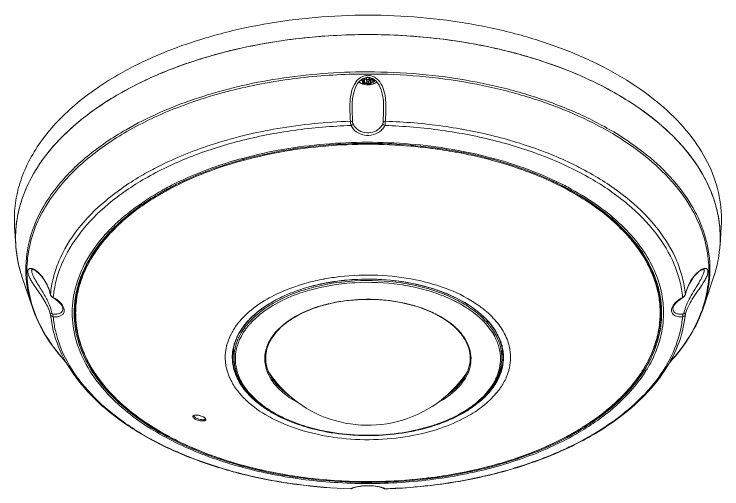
# Model space of a CAD drawing. Header units: millimetres. Extents: x 7106 to 73427, y -466 to 50348.
# Drawn here: x 58752 to 60869, y 35007 to 36427 of the extents above; entities that cross this region are included whole.
import ezdxf

# ---------------------------------------------------------------- set-up
doc = ezdxf.new("R2010")
doc.units = ezdxf.units.MM
doc.linetypes.add('PDF_IMPORT', pattern=[1, 0.8, -0.2])
doc.layers.add('Cotas', color=1, linetype='Continuous')

# ---------------------------------------------------------------- blocks, each defined once
blk = doc.blocks.new('FE9182-H')
at = {"color": 1}
blk.add_wipeout([(0, 0), (75.34, -4.08), (150.78, -16.77), (216.05, -35.93), (300.49, -76.74), (347.16, -112.75), (383.16, -156.68), (403.61, -208.18), (405.89, -243.19), (404.25, -268.15), (400.08, -291.6), (391.69, -317.59), (385.86, -335.03), (374.92, -359.46), (357.69, -386.31), (346.56, -399.4), (311.03, -442.57), (267.93, -476.8), (205.44, -508.04), (122.78, -532.43), (40, -543.5), (19.76, -544.46), (16.34, -543.16), (3.47, -541.05), (-4.6, -541.15), (-15.1, -542.55), (-19.55, -544.43), (-28.48, -544.13), (-77.98, -539.88), (-132.83, -530.24), (-171.51, -519.92), (-196.06, -511.6), (-254.4, -484.83), (-312.17, -442.6), (-344.1, -403.45), (-347.61, -398.19), (-364.24, -377.32), (-370.26, -367.64), (-384.04, -339.95), (-390.04, -322.35), (-397.55, -299.88), (-401.87, -283.78), (-404.61, -261.96), (-405.84, -243.19), (-400.36, -195.17), (-385.06, -159.98), (-339.75, -106.04), (-287.16, -68.69), (-202.58, -31.26), (-117.75, -10.09), (-45.53, -1.49)], dxfattribs=at)
at = {"layer": 'Cotas', "color": 1, "lineweight": 18}
for points in [[(-287.16, -68.69, -0.030148), (-241.17, -45.83, -0.026649), (-189.77, -27.19, -0.024323), (-134.14, -13.18, -0.022613), (-75.52, -4.11, -0.043503), (45.45, -1.48, -0.022141), (105.09, -8, -0.023318), (162.39, -19.56, -0.025304), (216.05, -35.93, -0.028229), (264.89, -56.73, -0.032312), (307.82, -81.51, -0.038033), (343.87, -109.7, -0.045397), (372.24, -140.67, -0.053083), (392.32, -173.75, -0.060511), (403.61, -208.18, -0.064396), (405.89, -243.19), (404.52, -264.67, 0.03293), (404.49, -246.92, 0.04028), (401.19, -224.86, 0.038447), (394.28, -203.08, 0.067861), (369.94, -161.13, 0.05569), (332.33, -122.58, 0.04489), (282.82, -88.81, 0.037183), (223.17, -61.03, 0.032283), (155.53, -40.26, 0.029187), (82.31, -27.2, 0.02764), (6.13, -22.34, -0.003401), (4.31, -22.33, 0.003324), (-6.03, -22.34, 0.028189), (-83.39, -27.34, 0.029596), (-157.67, -40.78, 0.032831), (-226.11, -62.19, 0.038106), (-286.19, -90.77, 0.006628), (-294.74, -95.85, 0.021209), (-318.75, -112, 0.007489), (-326.39, -117.81, 0.006476), (-333.06, -123.22, 0.023571), (-351.44, -140.1, 0.003722), (-353.11, -141.8)], [(370.24, -219.85, -0.048809), (383.61, -247.89, -0.053711), (390.65, -276.7, -0.055855), (391.22, -305.8, -0.054235), (385.32, -334.71, -0.058251), (370.09, -368.02, -0.050128), (346.39, -399.58, 0.048983), (370.24, -368.25, 0.056387), (385.86, -335.03), (397.52, -300.14, 0.0307), (402.1, -282.92, 0.024014), (404.13, -269.5, 0.007728), (404.43, -265.92, -0.000175), (404.52, -264.68, 0.064245), (402.24, -229.78, 0.060413), (390.98, -195.46, 0.053071), (370.98, -162.51, 0.04517), (342.71, -131.63, 0.038128), (306.77, -103.54, 0.032489), (264, -78.85, 0.028161), (215.32, -58.11, 0.025337), (161.84, -41.81, 0.023353), (104.73, -30.28, 0.022103), (45.3, -23.78, 0.043445), (-75.26, -26.39, 0.022533), (-133.68, -35.43, 0.024073), (-189.13, -49.41, 0.026685), (-240.35, -67.99, 0.030112), (-286.2, -90.76, 0.049575), (-338.6, -127.99, 0.029447), (-359.57, -148.73, 0.033362), (-376.74, -170.6, 0.037337), (-389.93, -193.37, 0.04066), (-399.01, -216.81, 0.043225), (-403.87, -240.66, 0.044243), (-404.46, -264.67, 0.000458), (-404.41, -265.53)], [(-287.16, -68.69, 0.049665), (-339.75, -106.04, 0.029646), (-360.79, -126.84, 0.033218), (-378.02, -148.79, 0.036836), (-391.26, -171.64, 0.040638), (-400.36, -195.17, 0.043661), (-405.24, -219.1, 0.044749), (-405.84, -243.19), (-404.46, -264.67, -0.005815), (-404.61, -261.96, -0.047828), (-403.27, -236.08, -0.011987), (-402.05, -229.1)], [(-397.45, -300.16, -0.003507), (-398.56, -296.71, -0.00169), (-399.21, -294.5, -0.011384), (-401.03, -287.61, -0.03751), (-404.32, -266.81, 0.005209), (-404.41, -265.53, 0.013233), (-403.7, -272.8, 0.039249), (-399.21, -294.5, 0.00169), (-398.56, -296.71, 0.006296), (-397.41, -300.29), (-385.8, -335.03, -0.069407), (-392.79, -297.88, -0.070511), (-389.11, -260.55, -0.017194), (-386.42, -250.97, -0.049497), (-374.11, -222.71, -0.040692), (-357.26, -197.62, -0.051779), (-322.64, -162.58, -0.042407), (-277.82, -131.63, -0.048739), (-199.74, -96.69, -0.040678), (-109.03, -74.09, -0.038669), (-7.63, -65.23)], [(314.79, -159.16, 0.035912), (275.77, -133.15, 0.030421), (230.37, -110.86, 0.02707), (179.63, -92.8, 0.024469), (124.75, -79.4, 0.045049), (7.64, -67.68), (6.39, -67.66), (5.35, -67.66, 0.004351), (-7.58, -67.67, 0.027951), (-81.99, -72.65, 0.029542), (-153.4, -85.7, 0.032698), (-219.19, -106.36, 0.037944), (-276.99, -133.88, 0.041802), (-321.25, -164.39, 0.051333), (-355.57, -198.92, 0.040118), (-372.39, -223.64, 0.047639), (-384.6, -250.85, 0.052063), (-390.85, -278.71, 0.053818), (-391.07, -306.82, 0.052457), (-385.25, -334.72, 0.057715), (-370.26, -367.64, 0.049821), (-346.87, -398.89)], [(-17.88, -101.21), (-17.49, -95.91), (-16.28, -88.95), (-14.14, -82.62), (-11.84, -78.5), (-9.79, -75.94), (-6.14, -73.05), (-2.07, -71.55), (2.16, -71.56), (6.27, -73.1), (9.98, -76.09), (13.09, -80.42), (15.42, -85.79), (16.94, -91.83), (17.76, -98.28), (17.93, -101.23, -0.011436), (18.03, -106.78)], [(-4.64, -73.32), (-4.64, -75.89, 0.006133), (-5.31, -76.37, -0.021469), (-7.01, -75.05), (-6.5, -74.45), (-6.4, -73.29, -0.032617), (-6.21, -73.29, 0.010782), (-5.66, -73.31, 0.017541), (-3.88, -73.29, 0.005252), (-3.43, -72.05)], [(12.08, -74.78, 0.065451), (8.25, -71.6, 0.078253), (3.67, -69.61, 0.085502), (-1.3, -69.21, 0.083838), (-6.12, -70.49)], [(-5.16, -65.21), (-4.44, -65.2, -0.003833), (4.54, -65.21)], [(0.28, -71.56, 0.011091), (1.46, -72.46, 0.017335), (3.2, -71.95)], [(1.8, -72.37), (1.8, -75.06, 0.119262), (1.72, -74.76, 0.092225), (1.5, -74.49)], [(2.43, -78.42, 0.055397), (2.76, -78.24), (2.76, -74.36), (3.44, -72.89)], [(4.69, -72.7), (3.44, -72.89), (3.44, -77.14, -0.00492), (3.72, -77.08, 0.023902), (5.98, -76.38), (5.98, -74.97)], [(4.69, -72.51), (4.69, -74.45, 0.015748), (5.37, -72.62), (6, -73.03, -0.012581), (5.36, -74.72, -0.01296), (4.69, -74.45)], [(316.43, -157.52, 0.035934), (277.28, -131.28, 0.030417), (231.66, -108.79, 0.027022), (180.65, -90.57, 0.024624), (125.43, -77.05, 0.045278), (7.59, -65.23)], [(-10.42, -76.72, 0.080319), (-6.69, -78.84, 0.033904), (-4.54, -79.5, 0.030898), (-2.26, -79.9), (-2.25, -79.9, -0.032962), (-4.7, -79.46, -0.035981), (-6.91, -78.73, -0.04462), (-8.8, -77.75, -0.049499), (-10.28, -76.55)], [(-6.77, -74.09, 0.08844), (-6.5, -74.45, 0.025484), (-4.63, -75.89, -0.025453), (-5.13, -76.73)], [(-5.47, -78.16, 0.032969), (-5.09, -78.34, 0.030001), (-4.66, -78.49, 0.045317), (-4.18, -78.59, 0.033754), (-3.72, -78.64), (-3.76, -77.89), (-3.76, -74), (-1.74, -73.7)], [(-4.33, -77.77, 0.033899), (-3.76, -77.89, 0.020833), (-1.81, -77.89)], [(-1.22, -77.86), (-1.41, -78.64, 0.020969), (-0.17, -79.11)], [(-0.32, -74.05, 0.057324), (-0.81, -74.16, 0.074184), (-1.23, -74.34)], [(0.29, -79.26), (0.64, -78.57, -0.018294), (0.13, -78.41, -0.027823), (-1.22, -77.86), (-1.22, -75.77)], [(-0.65, -76, 0.047619), (-0.15, -76.08, 0.036448), (0.37, -76.06, 0.056485), (0.86, -75.96)], [(1.15, -74.26, 0.043515), (0.7, -74.11, 0.043053), (0.2, -74.04)], [(0.64, -76.01), (0.64, -78.57, 0.056272), (1.19, -78.61, 0.038452), (1.86, -78.56)], [(1.09, -79.38, 0.046283), (2.04, -79.32, 0.016217), (2.49, -79.23)], [(10.45, -76.74, -0.011388), (10.07, -77.04, -0.031591), (8.83, -77.85, -0.030276), (7.35, -78.6, -0.071931), (2.31, -79.9), (2.31, -79.9, 0.045964), (5.59, -79.23, 0.054245), (8.39, -78.03)], [(3.33, -78.79), (2.76, -78.24, 0.025609), (3.2, -77.56)], [(3.93, -77.8, 0.026079), (6.25, -77.1), (5.98, -76.38, 0.063142), (6.35, -76.18, 0.045467), (6.65, -75.95)], [(355.59, -328.4, -0.009412), (356.19, -327.92, -0.020467), (358.09, -326.49, -0.026734), (361.53, -324.35, 0.03588), (361.89, -324.65), (363.51, -323.37), (364.51, -321.82), (364.71, -321.17), (364.74, -320.91, 0.038165), (361.38, -301.77, 0.03698), (355.02, -282.87, 0.065152), (333.5, -246.48, 0.05388), (300.9, -212.96, 0.043535), (258.29, -183.4, 0.036207), (207.11, -158.81, 0.031437), (149.04, -139.99, 0.028425), (86.02, -127.57, 0.026638), (20.14, -121.96, -0.001647), (20.55, -112.57, 0.015714), (20.66, -102.82, 0.032459), (19.84, -92.92)], [(-18.55, -122.08, 0.06665), (-20.08, -121.96, 0.034183), (-103.37, -130.27, 0.037444), (-181.12, -149.41, 0.037214), (-240.49, -173.81, 0.014425), (-258.24, -183.4, 0.043572), (-300.84, -212.95, 0.053827), (-333.44, -246.48, 0.065257), (-354.96, -282.87, 0.036975), (-361.32, -301.77, 0.038484), (-364.67, -320.91), (-364.66, -321.17), (-364.66, -321.17), (-364.49, -321.71), (-363.54, -323.28), (-362.04, -324.53), (-361.84, -324.65), (-358.96, -326.41), (-355.25, -329.34), (-352.5, -332.39), (-350.84, -335.38), (-350.4, -337.36), (-350.39, -337.38, -0.09532), (-350.7, -339.51, -0.10105), (-351.79, -341.25)], [(-17.73, -117.41, -0.001191), (-17.56, -122.56, 0.067784), (-17.28, -124.37)], [(-350.84, -333.52, 0.04828), (-353.58, -330.2, 0.070874), (-361.48, -324.35, -0.038517), (-358.19, -305.33, -0.037055), (-351.9, -286.57, -0.065272), (-330.59, -250.42, -0.053752), (-298.24, -217.13, -0.043676), (-255.97, -187.79, -0.036363), (-205.14, -163.38, -0.031575), (-147.47, -144.71, -0.028472), (-84.87, -132.39, -0.02674), (-19.42, -126.87, 0.121001), (-13.37, -133.94, 0.113787), (-4.02, -137.83, 0.111289), (6.4, -137.31, 0.114065), (15.15, -132.54)], [(-20.08, -121.96, 0.042097), (-19.68, -125.74, 0.028104), (-19.43, -126.87, 0.096103), (-17.9, -126.04)], [(-17.07, -124.9, 0.11914), (-11.8, -131.4, 0.118144), (-3.58, -135.01, 0.117638), (5.63, -134.54, 0.11725), (13.33, -130.13, 0.07034), (16.38, -126.31, 0.028895), (17.12, -124.9, 0.029191), (17.33, -124.37, 0.067281), (17.61, -122.56)], [(15.15, -132.54, 0.07012), (18.63, -128.4, 0.027434), (19.48, -126.87, -0.026921), (84.91, -132.4, -0.028525), (147.5, -144.7, -0.031396), (205.18, -163.36, -0.03633), (256.02, -187.79, -0.043569), (298.31, -217.13, -0.053799), (330.65, -250.44, -0.065349), (351.96, -286.57, -0.037055), (358.25, -305.34, -0.038545), (361.53, -324.35, 0.039456), (362.32, -323.94, 0.035723), (362.93, -323.51)], [(17.95, -126.04, 0.09591), (19.48, -126.87, 0.018118), (19.74, -125.74, 0.040502), (20.14, -121.96)], [(-353.11, -141.81, 0.009356), (-358.93, -148.02, 0.029219), (-374.38, -167.23, 0.011612), (-378.96, -173.95, 0.009984), (-382.69, -179.92, 0.030312), (-392.13, -198.13, 0.007831), (-393.53, -201.41, 0.013164), (-396.2, -208.27, 0.037407), (-402.05, -229.11)], [(224.79, -195.19, 0.052661), (142.55, -164.22, 0.044572), (48.4, -148.12, 0.042101), (-49.8, -148.24, 0.044561), (-143.82, -164.57, 0.037747), (-205.98, -186.31, 0.014143), (-224.74, -195.19, 0.002681), (-226.14, -195.91, 0.005989), (-233.35, -199.74), (-233.59, -199.86, 0.004088), (-237.22, -201.88, 0.002063), (-240.16, -203.56, 0.038897), (-276.31, -228.19, 0.0222), (-291.63, -241.71, 0.024371), (-304.98, -255.91, 0.056307), (-325.37, -285.98, 0.065558), (-336.95, -317.57, 0.070541), (-339.39, -349.82, 0.069061), (-332.63, -381.87, 0.061678), (-316.85, -412.84, 0.051964), (-292.49, -441.9, 0.05718), (-246.08, -477.38, 0.045456), (-187.03, -505.92, 0.038133), (-118.35, -526.03, 0.034319), (-43.59, -536.71, 0.032874), (33.41, -537.38, 0.033913), (108.69, -528.03, 0.037324), (178.39, -509.13, 0.04407), (238.92, -481.64, -0.001811), (240.21, -480.89, 0.045231), (281.09, -452.35, 0.017246), (292.55, -441.91, 0.060464), (319.88, -408.23, 0.022927), (326.47, -396.42, 0.054122), (336.21, -370.26, 0.058012), (339.69, -343.58, 0.058156), (336.85, -316.87, 0.054706), (327.74, -290.64, 0.048642), (312.52, -265.36, 0.041733), (291.49, -241.51, 0.035938), (265.04, -219.55, 0.030968), (233.65, -199.87, 0.005831), (226.24, -195.94)], [(-225.45, -197.27, 0.003656), (-224.06, -196.55, -0.012419), (-207.02, -188.38, -0.035175), (-150.89, -167.97, -0.003017), (-146.5, -166.73, -0.001127), (-143.92, -166.02), (-143.47, -165.9, -0.00224), (-142.17, -165.54, -0.041024), (-56.45, -150.15, -0.038729), (33.27, -148.35, -0.040141), (120.64, -160.27, -0.045702), (199.46, -185.06, -0.00599), (207.56, -188.6), (207.56, -188.61, -0.01255), (224.11, -196.55, 0.00429), (225.56, -197.3, -0.005848), (232.86, -201.34, -0.040278), (271.21, -226.59, -0.048774), (301.44, -255.28, -0.02542), (312.24, -269.21, -0.009703), (315.42, -273.96, -0.018918), (321.09, -283.55, -0.057973), (332.37, -311.47, -0.06264), (336.48, -340.03, 0.0048), (336.5, -337.43, 0.045189), (334.62, -317.1)], [(317.03, -406.09, 0.035089), (326.04, -388.55, 0.00762), (326.69, -387.01, 0.013045), (329.04, -380.85, 0.04028), (333.98, -362.19), (334.03, -361.89, 0.025503), (335.45, -350.47, 0.015978), (335.74, -343.83, 0.00967), (335.73, -339.96, 0.037416), (334.14, -323.27, 0.036064), (330.06, -306.72, 0.064855), (314.59, -274.54, 0.022679), (306.06, -262.58, 0.012143), (300.69, -256.03, 0.064237), (257.22, -217.69, 0.04992), (199.39, -186.31), (199.28, -186.27, 0.006374), (190.95, -182.84, 0.006168), (181.55, -179.22, 0.017413), (152.13, -169.48, 0.006886), (139.82, -166.05, 0.019357), (101.59, -157.53, 0.002396), (100.33, -157.3, 0.006406), (87.36, -155.12, 0.007487), (71.11, -152.84, 0.009829), (49.21, -150.53, 0.042272), (-48.37, -150.47, 0.04486), (-141.87, -166.61)], [(-141.87, -166.61, 0.003906), (-143.16, -166.96, -0.000776), (-146.24, -167.8, 0.02728), (-191.6, -183.13, 0.030817), (-232.29, -202.34, 0.003586), (-237.37, -205.22), (-237.91, -205.53, 0.006447), (-244.68, -209.57, 0.020248), (-263.77, -222.38, 0.020219), (-279.2, -234.67, 0.071975), (-314.92, -275.14, 0.005429), (-316.54, -277.72, 0.007897), (-318.71, -281.4, 0.022369), (-324.47, -292.56)], [(-207.88, -188.83, 0.019293), (-232.56, -201.2), (-232.87, -201.24), (-232.64, -201.11, -0.003873), (-229.18, -199.24, -0.004204), (-227.44, -198.32)], [(223.68, -196.43, 0.000791), (225.17, -197.21, -0.006424), (232.86, -201.34, -0.045977), (276.04, -230.14, -0.057671), (308.57, -263.34, -0.070753), (329.29, -299.55, -0.040416), (334.94, -318.36, -0.041761), (337.38, -337.4, -0.003573), (337.46, -340.07, -0.008084), (337.47, -343.94, -0.041672), (335.59, -362.82, -0.040328), (330.55, -381.49, -0.071185), (311.23, -417.57, -0.058347), (280.2, -450.82)], [(280.2, -450.82, -0.046566), (238.65, -479.99), (238.19, -480.25, -0.029696), (200.71, -498.85, -0.026117), (158.93, -514.1, -0.046051), (66.11, -533.28, -0.042467), (-32.35, -536.16, -0.044252), (-128.04, -522.48, -0.024177), (-172.26, -509.75, -0.0271), (-212.8, -493.42, -0.030844), (-248.77, -473.85, -0.036222), (-279.4, -451.45, -0.042535), (-304.04, -426.72, -0.050182), (-322.15, -400.17, -0.057552), (-333.36, -372.38, -0.062295), (-337.41, -343.94, -0.008096), (-337.41, -340.08, -0.007039), (-337.32, -337.4, -0.040355), (-335.01, -318.93, -0.039155), (-329.66, -300.68, -0.069143), (-310.12, -265.44, -0.056588), (-279.39, -232.98, -0.045442), (-238.59, -204.46)], [(-335.37, -322.11, 0.034146), (-336.44, -337.49, 0.006109), (-336.43, -340.05, -0.041565), (-334.53, -321.3, -0.040073), (-329.58, -302.71, -0.037067), (-321.53, -284.48, -0.033718), (-310.48, -266.79, -0.058064), (-279.74, -233.67, -0.046851), (-238.53, -204.59)], [(385.85, -335.03, 0.069696), (392.85, -297.77, 0.070333), (389.12, -260.34, 0.055924), (377.46, -228.92, 0.017174), (371.87, -218.7)], [(397.47, -300.29, 0.031159), (402.1, -282.92, 0.024014), (404.13, -269.5, 0.004688), (404.37, -266.8)], [(-388.23, -291.21, 0.079506), (-389.19, -291.54, 0.092884), (-389.94, -292.18)], [(-383.11, -292.49, 0.033734), (-384.69, -291.74, 0.017675), (-385.21, -291.54, 0.020678), (-385.89, -291.34)], [(-324.47, -292.57, 0.006371), (-325.8, -295.57, 0.006536), (-326.15, -296.38, 0.023363), (-330.29, -307.62), (-330.43, -308.07, 0.003347), (-330.7, -308.92, 0.01276), (-332.39, -315.12, 0.040892), (-335.38, -333.84, 0.013909), (-335.67, -340.13, 0.00811), (-335.69, -343.98, 0.009339), (-335.54, -348.31)], [(386.33, -293.17), (386.33, -293.18), (386.25, -292.62), (386.17, -292.42), (385.86, -292.35), (384.47, -292.56), (382.35, -293.51), (379.87, -295.19), (377.25, -297.55), (374.63, -300.52), (372.08, -304.03), (369.71, -308.05), (367.57, -312.55), (365.74, -317.48), (364.71, -321.17), (364.71, -321.17, 0.012083), (364.73, -320.91, -0.003909), (365.06, -319.6, -0.020147), (366.36, -315.42, -0.079783), (374.33, -300.55, -0.054803), (379.68, -294.91, -0.036588), (382.48, -292.87)], [(387.99, -291.15, 0.057557), (386.69, -291.19, 0.0402), (385.24, -291.54)], [(-363.89, -322.51, -0.022955), (-364.26, -321.95, -0.067287), (-364.67, -320.92, 0.082605), (-371.78, -304.11, 0.049651), (-377.12, -297.25)], [(161.91, -378.54, 0.03581), (159.01, -370.34, 0.011772), (157.77, -367.65), (157.67, -367.46, 0.060692), (147.42, -351.95, 0.049744), (132.63, -337.72, -0.003026), (131.62, -336.93, 0.012508), (126.02, -332.82, 0.056109), (93.66, -315.68, 0.045461), (54.59, -304.11, 0.040194), (11.59, -298.95, 0.039165), (-32.24, -300.56, 0.016685), (-49.66, -303.17, 0.006833), (-50.62, -303.35, 0.021434), (-70.74, -307.99)], [(367.93, -335.2, -0.032041), (372.72, -326.43, -0.013376), (378.76, -317.38, 0.011864), (385.26, -307.75, 0.020046), (388.03, -302.99, 0.040189), (390.02, -298.46, 0.035272), (390.55, -296.45)], [(-18.04, -544), (-18.97, -544.39), (-19.7, -544.46, -0.025133), (-81.44, -539.43, -0.026556), (-140.8, -528.37, -0.029075), (-196.06, -511.6, -0.033104), (-245.65, -489.59, -0.038968), (-288.09, -462.95, -0.046648), (-322.19, -432.39, -0.056752), (-346.89, -398.73, -0.066667), (-361.42, -362.89), (-361.43, -362.85), (-364.68, -344.13, 0.039682), (-367.26, -336.57, 0.030116), (-371.02, -329.16, 0.016285), (-375.77, -321.64, 0.002626), (-381.2, -313.78, -0.004742), (-383.97, -309.68, -0.012536), (-386.57, -305.51, -0.022078), (-388.78, -301.39)], [(-363.05, -342.33, 0.051301), (-367.11, -330.37, 0.01748), (-370.05, -324.42, 0.010973), (-373.54, -318.36, 0.003046), (-377.42, -312.07, -0.008341), (-381.43, -305.48)], [(-70.74, -307.99, 0.045953), (-105.64, -321.01, 0.017289), (-115.86, -326.43, 0.058041), (-139.72, -343.9, 0.023252), (-146, -350.38, 0.008917), (-147.64, -352.28, 0.011636), (-150.07, -355.33), (-150.24, -355.56, 0.018033), (-153.71, -360.53, 0.019839), (-156.73, -365.71, 0.009963), (-157.62, -367.46), (-157.71, -367.64, 0.035031), (-161.03, -375.79, 0.010652), (-161.85, -378.54)], [(121.76, -342.19, 0.039448), (104.44, -331.02, 0.033116), (84.11, -321.71, 0.028918), (61.31, -314.52, 0.026479), (36.74, -309.69, 0.049944), (-14.86, -307.51, 0.001151), (-17.4, -307.66, -0.007646), (-18.24, -307.72, 0.051002), (-66.58, -315.95, 0.062605), (-107.63, -332.84, 0.015203), (-114.5, -337.08, 0.051159), (-132.01, -351.22, 0.012446), (-135.43, -354.85, 0.002742), (-136.56, -356.15)], [(153.76, -395.98, 0.020539), (153.76, -391.87, 0.058609), (151.83, -379.62, 0.009166), (151.23, -377.66, 0.026939), (149, -371.79, 0.003832), (148.56, -370.81, 0.061718), (139.3, -356.17, 0.051187), (125.75, -342.67, 0.041823), (108.31, -330.76, 0.035361), (87.53, -320.79, 0.03047), (64.05, -313.08, 0.027544), (38.59, -307.85, 0.051359), (-15.06, -305.44, 0.014633), (-30.21, -306.75, 0.04591), (-72.57, -315.52, 0.055832), (-108.71, -331.02)], [(152.49, -374.89, 0.018237), (150.79, -370.7, 0.023334), (147.95, -365.15, 0.062829), (135.84, -349.3, 0.066618), (111.24, -330.37, 0.051479), (78.94, -315.8, 0.042414), (41.16, -306.6, 0.038598), (0.55, -303.4), (-0.47, -303.4, 0.013531), (-15.04, -303.83, 0.011033), (-26.97, -304.77, -0.011496), (-15.02, -303.92, -0.051663), (39.64, -306.46, -0.027578), (65.53, -311.86, -0.030639), (89.37, -319.8, -0.035507), (110.39, -330.05, -0.042709), (127.93, -342.26, -0.052599), (141.46, -356.06, -0.062855), (150.54, -370.98, -0.048109), (153.98, -381.34)], [(362.62, -343.18, 0.149536), (363.1, -342.33, -0.039345), (365.9, -333.31, -0.028785), (370.12, -324.4, -0.015466), (375.52, -315.22, 0.007565), (381.51, -305.44)], [(-121.3, -448.86, -0.053285), (-137.83, -434.17, -0.020125), (-142.19, -428.9, 0.003298), (-142.76, -428.14, -0.066254), (-151.41, -412.71, -0.074909), (-155.11, -396.63, 0.005394), (-155.14, -396.02, -0.020081), (-155.23, -391.82, -0.020004), (-154.96, -387.6, -0.059689), (-152.09, -375.02, -0.014999), (-150.74, -371.57, -0.026722), (-147.78, -365.56, -0.068387), (-134.62, -348.42, -0.017838), (-129.28, -343.45, -0.047079), (-110.12, -329.74), (-109.87, -329.78), (-110.04, -329.87, 0.014437), (-117.07, -334.04)], [(-108.71, -331.02, 0.015329), (-115.69, -335.34, 0.051685), (-133.48, -349.75, 0.019455), (-138.02, -354.69, 0.010294), (-139.23, -356.15, 0.017102), (-139.64, -356.66, 0.015163), (-142.24, -360.11, 0.045742), (-148.51, -370.82, 0.008405), (-149.17, -372.3), (-149.26, -372.53, 0.012438), (-150.53, -375.74, 0.047612), (-153.11, -385.81, 0.049373), (-153.7, -395.98)], [(80.96, -345.04, 0.056848), (51.07, -333.27, 0.047128), (16.42, -327.25, 0.044319), (-19.76, -327.55, 0.047503), (-54.09, -334.14, 0.05769), (-83.39, -346.42)], [(91.71, -436.27, 0.058325), (105.23, -424.09, 0.022311), (108.7, -419.7, 0.062685), (114.71, -408.71, 0.071679), (117.36, -397.34, 0.073652), (116.59, -385.89, 0.068324), (112.43, -374.65, 0.058163), (104.97, -363.96, 0.048215), (94.41, -354.1, 0.039386), (81.05, -345.42, 0.033031), (65.29, -338.16, 0.056022), (28.5, -328.8, 0.049906), (-11.63, -327.11, 0.052157), (-50.4, -333.32, 0.064325), (-83.24, -346.68)], [(-385.8, -335.03, 0.056694), (-370.18, -368.25, 0.049), (-346.33, -399.58)], [(-337.1, -337.38, 0.008191), (-337.02, -340.06, 0.007155), (-336.79, -343.92, 0.025011), (-335.36, -355.05)], [(-335.54, -348.31, -0.005645), (-335.5, -348.89, 0.000159), (-335.42, -350.2, 0.055504), (-330.7, -375.63, 0.051388), (-320.2, -400.49, 0.067863), (-292.69, -437.19, 0.028771), (-274.16, -454.12, 0.025348), (-252.71, -469.86, 0.043397), (-201.97, -497.09, 0.036399), (-142.63, -517.73, 0.032282), (-77.21, -530.9, 0.03025), (-8.51, -536.04, 0.029991), (60.56, -532.93, 0.031586), (127.04, -521.7, 0.033594), (185.89, -503.69, 0.039472), (237.42, -479.33, -0.029207), (200.73, -497.72, -0.025864), (159.84, -512.79, -0.023337), (115.61, -524.3, -0.021886), (68.99, -532, -0.042057), (-27.56, -535.48, -0.043436), (-121.83, -522.93, -0.023747), (-165.64, -510.92, -0.026279), (-206.02, -495.39, -0.029727), (-242.12, -476.65, -0.034428), (-273.18, -455.1, -0.040621), (-298.57, -431.17, -0.047567), (-317.77, -405.36, -0.055193), (-330.35, -378.19, -0.060272), (-336.03, -350.22, -0.00471), (-336.16, -348.28, -0.01068), (-336.33, -343.91, -0.007345), (-336.42, -340.04), (-336.33, -343.91)], [(-117.07, -334.04, 0.050664), (-134.82, -348.32, 0.005249), (-135.72, -349.23, 0.015475), (-139.02, -352.81, 0.045171), (-147.24, -364.02, -0.002612), (-147.67, -364.77, 0.00299), (-148.62, -366.45, 0.022274), (-151.12, -371.58, 0.016563), (-152.48, -375.04, 0.014138), (-153.32, -377.55)], [(18.08, -543.98), (18.1, -544), (19.01, -544.38), (19.76, -544.46, 0.026625), (85.11, -538.94, 0.028131), (147.68, -526.67, 0.031218), (205.44, -508.04, 0.036256), (256.49, -483.64, 0.03799), (294.87, -457.76, 0.045126), (325.68, -428.53, 0.054557), (348.1, -396.64, 0.063162), (361.49, -362.84), (364.73, -344.13, -0.046388), (367.93, -335.2)], [(336.4, -343.91), (336.41, -340.04, -0.007267), (336.4, -343.91, -0.014724), (336.05, -350.68, -0.038982), (333.15, -368.62, -0.037869), (327.39, -386.31, -0.066016), (307.6, -420.38, -0.054543), (277.34, -451.72, -0.043895), (237.64, -479.2), (237.47, -479.41), (237.64, -479.2, 0.015263), (253.16, -469.6, 0.052978), (292.51, -437.44, 0.001343), (293.67, -436.24, 0.00948), (298.74, -430.75, 0.030802), (312.1, -413.76, 0.001854), (313.4, -411.82, 0.011376), (317.03, -406.09)], [(335.54, -354.32, 0.022458), (336.84, -343.92, 0.004919), (337.08, -340.05, 0.004753), (337.16, -337.38)], [(349.03, -341.33, 0.083981), (349.9, -343.09, 0.079739), (351.34, -344.55, 0.066706), (353.29, -345.66, 0.050262), (355.7, -346.41)], [(350.7, -333.82, 0.030444), (349.77, -335.51, 0.023108), (349.29, -336.7)], [(-361.64, -343.58, 0.053674), (-357.27, -343.58, 0.016405), (-355.98, -343.35, 0.062519), (-353.58, -342.55)], [(111.58, -534.43, -0.038347), (19.74, -544.29), (19.48, -544.29, -0.163118), (18.08, -543.98), (16.34, -543.16), (13, -542.2), (8.59, -541.46), (3.47, -541.05), (-1.97, -541), (-7.24, -541.31), (-11.9, -541.97), (-14.39, -542.55), (-15.52, -542.89), (-17.22, -543.55), (-18.04, -544, -0.162647), (-19.43, -544.29), (-19.68, -544.29, -0.025348), (-81.8, -539.19, -0.026768), (-141.46, -527.97, -0.029269), (-196.87, -510.98, -0.033448), (-246.36, -488.72, -0.039647), (-288.46, -461.86, -0.047892), (-321.88, -431.2, -0.058715), (-345.65, -397.69, -0.068199), (-359.03, -362.29, -0.031521), (-361.48, -346.82, 0.052928), (-356.51, -346.59, 0.02395), (-355.06, -346.29)], [(-83.74, -346.62, 0.054121), (-100.17, -358.49, 0.069853), (-111.65, -372.16, 0.087275), (-117.62, -386.95, 0.095045), (-117.79, -402.14, 0.045599), (-115.72, -409.55, 0.013469), (-114.73, -411.98, 0.03588), (-111.31, -418.37, 0.0104), (-109.93, -420.46)], [(-83.59, -346.88, 0.033965), (-94.74, -354.4, 0.040624), (-103.86, -362.77)], [(111.58, -534.43, 0.042771), (195.99, -511.32, 0.003194), (198.89, -510.24, 0.016808), (225.04, -499.31, 0.006301), (233.47, -495.34, 0.017313), (255.59, -483.62), (256.02, -483.37, 0.000682), (257.45, -482.54, 0.038847), (295.32, -456.49, 0.046623), (325.38, -427.24, 0.056142), (346.83, -395.56, 0.064424), (359.09, -362.28, 0.031373), (361.53, -346.82)], [(-136.56, -356.15, 0.005435), (-137.78, -357.62), (-137.95, -357.83, 0.003401), (-138.31, -358.27, 0.004322), (-138.58, -358.63, 0.012979), (-141.06, -361.95, 0.044029), (-147.03, -372.22), (-147.09, -372.35)], [(105.03, -426.66, 0.033197), (110.04, -420.37, 0.033672), (113.73, -414.19, 0.009567), (114.74, -412.09, 0.045888), (117.35, -404.47, 0.016811), (117.89, -401.91, 0.065926), (118.34, -391.43, 0.064381), (116.01, -381.04, 0.057596), (110.96, -370.98, 0.048873), (103.3, -361.48)], [(-147.32, -372.85), (-147.41, -373.07, 0.064137), (-151.55, -386.73, 0.068073), (-151.92, -400.59, 0.06571), (-148.51, -414.3, 0.058049), (-141.4, -427.54, 0.021475), (-137.36, -432.88, 0.055736), (-121.68, -447.81, 0.003029), (-121.02, -448.3), (-120.79, -448.48, 0.013796), (-115.78, -452.06, 0.033878), (-98.88, -461.82, 0.011803), (-91.67, -465.17, 0.032548), (-68.08, -473.61, 0.03781), (-33.54, -480.74, 0.035016), (2.96, -482.88, 0.035341), (39.29, -479.92, 0.03865), (73.32, -472.03, 0.00941), (80, -469.8, 0.028601), (98.71, -461.93, 0.016785), (107.69, -457.15)], [(145.35, -368.77, -0.01689), (147.14, -372.35), (147.09, -372.25, -0.014985), (148.54, -375.62, -0.026696), (150.4, -381.21, 0.000995), (150.61, -382, -0.001547), (150.96, -383.44, -0.054634), (152.28, -394.61, -0.054875), (151.12, -405.79, -0.07669), (144.63, -422.5, -0.064197), (132.65, -438.17, -0.021234), (126.82, -443.65, -0.008747), (124.72, -445.43, -0.002456), (123.33, -446.56, -0.028152), (112.24, -454.4, -0.008311), (108.21, -456.85)], [(-161.99, -379.06, 0.003733), (-162.29, -380.24), (-162.33, -380.4, 0.046235), (-163.79, -390.42, 0.046673), (-163.4, -400.47, 0.006876), (-163.14, -402.25), (-163.13, -402.32), (-163.09, -402.54), (-163.06, -402.7, 0.036152), (-161.03, -410.88, 0.012107), (-160.08, -413.57, 0.033493), (-156.44, -421.51, 0.008182), (-154.97, -424.1, 0.045003), (-146.48, -435.75, 0.013939), (-143.06, -439.48, 0.011487), (-139.07, -443.38, 0.058003), (-114.71, -460.91, 0.016075), (-105.09, -465.94, 0.046038), (-69.81, -478.94, 0.039664), (-29.97, -486.37, 0.037255), (11.81, -487.71, 0.038073), (52.83, -482.92, 0.038023), (86.63, -473.67, 0.044939), (115.92, -460.24, 0.042096), (134.42, -447.5, 0.05116), (148.77, -433.08, 0.040498), (155.81, -422.75), (155.9, -422.58, 0.054539), (161.44, -409.75, 0.019127), (162.59, -405.39, 0.054499), (163.92, -393.45, 0.054475), (162.64, -381.5, -0.000523), (162.34, -380.2, 0.007836), (162.05, -379.08)], [(-153.52, -378.19, 0.007807), (-153.76, -379.04, 0.011233), (-154.41, -381.59)], [(-115.23, -381.24, 0.062221), (-117.29, -390.95, 0.062709), (-116.88, -400.72, 0.059189), (-113.97, -410.36, 0.053257), (-108.64, -419.7, 0.067358), (-95.56, -433.3, 0.018501), (-90.03, -437.41)], [(153.98, -381.34, -0.0506), (155.28, -391.82, -0.019009), (155.2, -396.1, -0.052768), (153.29, -407.3, -0.04957), (148.96, -418.28, -0.043526), (142.28, -428.86, -0.037978), (133.36, -438.87, -0.020802), (126.77, -444.71, -0.00727), (124.4, -446.59, 0.000734), (123.75, -447.09, -0.021678), (114.84, -453.27, -0.008799), (111.67, -455.22)], [(154.41, -381.34, 0.008143), (153.78, -378.9, 0.016252), (152.73, -375.6)], [(153.87, -407.43, 0.053969), (155.73, -396.1, 0.019811), (155.78, -391.84, 0.008401), (155.67, -389.63, 0.022232), (155.11, -384.89), (155.07, -384.7, 0.015973), (154.46, -381.61)], [(-154.54, -382.2, 0.04583), (-155.72, -391.81, 0.020882), (-155.67, -395.86, 0.010678), (-155.61, -397.04, 0.074891), (-151.92, -413.13, 0.066373), (-143.29, -428.58)], [(-139.17, -431.83, -0.012896), (-141.7, -428.52, -0.005747), (-142.13, -427.9), (-142.24, -427.76, -0.067257), (-150.45, -412.21, -0.075722), (-153.7, -395.98), (-154.17, -385.05)], [(148, -418.12, 0.050352), (152.07, -407.17, 0.052731), (153.76, -395.98), (154.21, -385.42)], [(153.87, -407.43, -0.050727), (149.55, -418.54, -0.044654), (142.85, -429.24, -0.038871), (133.85, -439.37, -0.022838), (126.72, -445.65, -0.008356), (124.15, -447.68, -0.024288), (113.87, -454.72, -0.007699), (110.17, -456.93, -0.00168), (108.77, -457.73, -0.016521), (99.07, -462.75, -0.027595), (80.18, -470.45, -0.009372), (73.47, -472.65, -0.037305), (39.3, -480.37, -0.034376), (2.95, -483.26, -0.034392), (-33.56, -481.16, -0.036908), (-68.21, -474.18, -0.031244), (-91.9, -465.94, -0.011756), (-99.19, -462.67, -0.032799), (-116.5, -453.02, -0.012555), (-121.75, -449.42), (-121.68, -449.47, -0.053501), (-138.34, -434.64, -0.020889), (-142.72, -429.34)], [(-114.85, -408.86, 0.022468), (-107.7, -418.89, 0.373729), (68.42, -453.05, 0.09628), (107.77, -418.86, 0.014333), (108.25, -418.24, 0.02064), (114.74, -409.1)], [(-112.56, -413.09, 0.006228), (-110.91, -414.91, 0.000459), (-110.71, -415.12, 0.00833), (-110.14, -415.7)], [(-111.86, -414.24, 0.009759), (-111.08, -415.1, 0.006171), (-110.32, -415.91, 0.010708), (-109.89, -416.36)], [(-105.41, -421.9, -0.011702), (-107.96, -419.38), (-108.1, -419.23, -0.013094), (-110.36, -416.76, -0.025325), (-110.64, -416.44)], [(105.82, -421.56, 0.011776), (108.34, -419.04, 0.013902), (111, -416.09)], [(-121.7, -448.46), (-121.79, -448.38, -0.013837), (-126.43, -444.7, -0.044194), (-138.33, -432.84)], [(133.11, -438.63), (132.94, -438.8, -0.005922), (130.8, -440.88, -0.021121), (123.8, -446.89), (123.57, -447.06, -0.00903), (120.04, -449.73, -0.025871), (108.45, -457.23, 0.013021), (107.9, -457.53, -0.016555), (98.87, -462.31), (98.66, -462.41, -0.010387), (92.67, -465.17, -0.02707), (73.4, -472.37), (73.18, -472.43, -0.008751), (67.55, -474.12, -0.020291), (49.97, -478.34, -0.058545), (-9.85, -482.99, -0.060498), (-68.16, -473.93, -0.009971), (-76.3, -471.41, -0.033593), (-98.99, -462.22, -0.007261), (-102.6, -460.39, -0.020427), (-112.82, -454.56), (-113.01, -454.44)], [(-115.41, -452.88, -0.014548), (-121.3, -448.86), (-121.22, -448.91, 0.016148), (-114.36, -453.58)], [(-192.45, -460.43, 0.060767), (-197.03, -459.65, 0.026845), (-198.31, -459.66)], [(-197.16, -463.1, 0.043722), (-194.24, -464.24, 0.040875), (-191.23, -464.9)], [(-19.02, -544.04, -0.030709), (-17.53, -543.36, -0.009888), (-16.98, -543.14, -0.018036), (-15.1, -542.55, 0.008189), (-14.48, -542.39, -0.03808), (-6.91, -541.18, -0.028293), (2.03, -540.9, -0.030822), (10.55, -541.61)]]:
    blk.add_lwpolyline(points, format="xyb", dxfattribs=at)
at = {"layer": 'Cotas', "color": 1, "linetype": 'PDF_IMPORT', "lineweight": 18, "ltscale": 1.283394}
blk.add_lwpolyline([(-7.63, -65.23), (-5.16, -65.21)], dxfattribs=at)
at = {"layer": 'Cotas', "color": 1, "lineweight": 18}
for points in [[(-1.75, -71.55), (-1.75, -75.06)], [(-6.46, -73.29), (-6.4, -73.29)], [(-5.94, -77.36), (-5.32, -76.99)], [(7.06, -75.35), (7.16, -75.38)], [(-17.88, -101.25), (-17.88, -101.21)], [(17.93, -101.23), (17.93, -101.32)], [(-386.28, -293.15), (-386.24, -292.81), (-386.12, -292.43), (-386.02, -292.39), (-385.12, -292.39)], [(-385.13, -292.4), (-384.1, -292.66)], [(-384.07, -292.68), (-382.13, -293.6), (-378.81, -296.03), (-375.35, -299.59), (-371.97, -304.12), (-368.88, -309.54), (-366.26, -315.75)], [(-386.28, -293.16), (-386.28, -293.14)], [(-366.27, -315.75), (-364.65, -321.17)], [(360.1, -325.7), (361.89, -324.65)], [(353.98, -330.68), (351.66, -333.75), (350.54, -336.6), (350.45, -337.4), (350.45, -337.38)], [(353.98, -330.67), (355.92, -328.8)], [(355.92, -328.8), (357.13, -327.79)], [(357.13, -327.78), (360.1, -325.7)], [(-139.23, -356.15), (-139.34, -356.28)], [(361.49, -362.85), (361.47, -362.9)], [(-198.93, -459.9), (-199.79, -460.21), (-199.99, -460.4), (-200, -460.44), (-200, -460.42)], [(-198.93, -459.91), (-198.65, -459.86)], [(-198.64, -459.85), (-198.11, -459.78)], [(-198.11, -459.79), (-196.19, -459.79), (-193.95, -460.12), (-191.65, -460.75), (-189.6, -461.58), (-188.06, -462.45), (-187.08, -463.27), (-186.75, -463.81), (-186.74, -463.87)], [(-186.74, -463.85), (-186.74, -463.87)], [(-18.04, -544), (-18.02, -543.99)]]:
    blk.add_lwpolyline(points, dxfattribs=at)
at = {"layer": 'Cotas', "color": 1, "linetype": 'PDF_IMPORT', "lineweight": 18, "ltscale": 1.245945}
blk.add_lwpolyline([(4.54, -65.21), (7.59, -65.23)], dxfattribs=at)
at = {"layer": 'Cotas', "color": 1, "lineweight": 18}
for points in [[(-237.84, -204.18), (-238.53, -204.59, -0.004855), (-234.08, -201.91, -0.0011), (-232.87, -201.24, 0.004021)], [(-48.03, -307.79, 0.000337), (-49.75, -308.12, -0.002084)], [(-27.8, -304.86, 0.002388), (-30.38, -305.13, -0.003735)], [(-26.97, -304.76, 0.003764), (-27.8, -304.85, 0.003764)]]:
    blk.add_lwpolyline(points, format="xyb", close=True, dxfattribs=at)
for centre, radius, start, end in [((-42.53, -57.58), 42.15, 338.53217, 340.22077), ((1.52, -68.83), 3.05, 226.41071, 232.69683), ((12.66, -55.81), 20.18, 231.28458, 235.65771), ((-3.07, -74.09), 3.91, 239.03282, 242.67103), ((-4.1, -71.76), 2.26, 261.47459, 278.52541), ((-2.63, -57.45), 21.21, 267.05547, 271.87361), ((0.03, -60.64), 19.4, 263.25172, 276.74828), ((1.1, -75.08), 0.672, 306.03748, 326.75688), ((1.62, -73.14), 1.75, 275.73581, 286.88406), ((10.72, -62.73), 13.13, 249.63338, 252.61186), ((6.21, -75.42), 1.52, 317.71211, 330.01714), ((39.78, -102.51), 60.33, 165.97075, 177.07491), ((388, -293.75), 2.54, 38.68229, 64.06499), ((-376.68, -293.79), 14.07, 188.32775, 195.42133), ((363.34, -289.56), 23.48, 336.875, 344.81523), ((-7.74, -526.46), 222.35, 100.89307, 109.5119), ((-7.99, -525.19), 220.95, 100.89374, 109.56132), ((-1.21, -558.72), 255.26, 96.564, 100.57029), ((-2.69, -548.85), 245.19, 96.48167, 100.65263), ((-24.53, -479.72), 172.68, 109.43912, 119.64433), ((-24.69, -478.91), 171.75, 109.47992, 119.73244), ((-358.04, -316.91), 8.21, 239.00253, 243.93833), ((360.66, -319.88), 4.2, 331.16377, 342.43905), ((-355.09, -339.5), 6.38, 328.60229, 354.84062), ((359.57, -323.14), 20.55, 263.21898, 275.9423), ((62.69, -370.59), 65.79, 314.66324, 318.18005), ((50.09, -357.84), 83.44, 315.46225, 318.22756), ((-144.69, -444.17), 43.9, 39.52433, 40.49695), ((-30.45, -351.1), 106.54, 235.86342, 241.38766), ((45.12, -377.49), 76.38, 298.11935, 300.42706), ((-198.45, -464.39), 4.67, 97.69953, 108.53334), ((-189.03, -445.15), 21.32, 251.47342, 262.72568), ((-189.15, -459.67), 5.35, 274.56681, 283.61374), ((-188.12, -463.43), 2.78, 286.33901, 302.39645), ((13.27, -554.47), 11.93, 58.61002, 67.81356)]:
    blk.add_arc(centre, radius, start, end, dxfattribs=at)
for points in [[(-13.72, -76.83), (-11.76, -74.17), (-9.15, -71.84), (-6.12, -70.49)], [(-3.38, -73.2), (-3.36, -73.14), (-3.34, -73.08), (-3.31, -73.01)], [(-0.33, -71.25), (-0.21, -71.36), (-0.08, -71.46), (0.04, -71.56)], [(-0.23, -71.13), (-0.07, -71.27), (0.1, -71.42), (0.27, -71.56)], [(1.28, -72.48), (1.33, -72.47), (1.4, -72.47), (1.46, -72.46)], [(1.35, -72.39), (1.38, -72.41), (1.43, -72.44), (1.46, -72.46)], [(5.32, -72.75), (5.34, -72.7), (5.36, -72.66), (5.37, -72.61)], [(6, -73.03), (6, -73.02), (6, -73.01), (6, -73)], [(-18.75, -87.89), (-17.74, -84.11), (-16.25, -80.41), (-14.01, -77.23)], [(-13.72, -76.83), (-13.81, -76.97), (-13.91, -77.1), (-14.01, -77.23)], [(-7.23, -74.84), (-7.39, -74.65), (-7.53, -74.41), (-7.55, -74.16)], [(-7.01, -75.05), (-7.09, -74.98), (-7.17, -74.91), (-7.23, -74.84)], [(-6.87, -73.74), (-6.87, -73.69), (-6.86, -73.65), (-6.85, -73.61)], [(-6.77, -74.09), (-6.83, -73.99), (-6.87, -73.86), (-6.87, -73.74)], [(-6.85, -73.61), (-6.84, -73.56), (-6.81, -73.51), (-6.78, -73.46)], [(-6.75, -73.43), (-6.76, -73.44), (-6.77, -73.45), (-6.78, -73.46)], [(-6.75, -73.43), (-6.74, -73.41), (-6.73, -73.4), (-6.71, -73.39)], [(-6.71, -73.39), (-6.67, -73.36), (-6.63, -73.33), (-6.57, -73.29)], [(-6.01, -77.54), (-6.01, -77.51), (-6, -77.47), (-5.99, -77.45)], [(-5.94, -77.75), (-5.98, -77.67), (-6.01, -77.61), (-6.01, -77.54)], [(-5.99, -77.45), (-5.98, -77.42), (-5.96, -77.38), (-5.94, -77.36)], [(-5.94, -77.36), (-5.88, -77.28), (-5.83, -77.2), (-5.77, -77.11)], [(-5.76, -77.95), (-5.83, -77.89), (-5.9, -77.82), (-5.94, -77.75)], [(-5.77, -77.11), (-5.61, -76.88), (-5.46, -76.62), (-5.31, -76.37)], [(-5.47, -78.16), (-5.58, -78.1), (-5.68, -78.03), (-5.76, -77.95)], [(-5.36, -77.1), (-5.36, -77.08), (-5.35, -77.04), (-5.34, -77.02)], [(-5.32, -77.2), (-5.34, -77.17), (-5.36, -77.13), (-5.36, -77.09)], [(-5.34, -77.02), (-5.33, -77.01), (-5.32, -77.01), (-5.32, -77)], [(-5.32, -76.99), (-5.25, -76.91), (-5.19, -76.81), (-5.13, -76.73)], [(-5.23, -77.32), (-5.27, -77.29), (-5.3, -77.24), (-5.32, -77.2)], [(-5.08, -77.44), (-5.13, -77.41), (-5.18, -77.36), (-5.23, -77.32)], [(-4.61, -77.67), (-4.69, -77.63), (-4.78, -77.6), (-4.86, -77.56)], [(-4.64, -73.96), (-4.57, -73.98), (-4.5, -73.99), (-4.44, -74)], [(-4.33, -77.77), (-4.42, -77.74), (-4.52, -77.7), (-4.61, -77.67)], [(-3.88, -73.29), (-3.71, -73.26), (-3.55, -73.23), (-3.38, -73.21)], [(-1.41, -78.63), (-1.58, -78.64), (-1.76, -78.65), (-1.94, -78.65)], [(-1.22, -77.86), (-1.42, -77.87), (-1.61, -77.88), (-1.81, -77.89)], [(-1.71, -74.86), (-1.73, -74.92), (-1.75, -74.99), (-1.75, -75.05)], [(-1.75, -75.06), (-1.75, -75.16), (-1.72, -75.26), (-1.67, -75.35)], [(-1.61, -74.67), (-1.66, -74.72), (-1.69, -74.79), (-1.71, -74.86)], [(-1.67, -75.35), (-1.61, -75.46), (-1.53, -75.55), (-1.45, -75.62)], [(-1.44, -74.49), (-1.5, -74.54), (-1.56, -74.6), (-1.61, -74.67)], [(-1.45, -75.62), (-1.34, -75.71), (-1.23, -75.79), (-1.1, -75.85)], [(-1.22, -74.33), (-1.31, -74.38), (-1.38, -74.42), (-1.44, -74.49)], [(-1.1, -75.85), (-0.95, -75.91), (-0.8, -75.96), (-0.65, -76)], [(0.2, -74.04), (0.03, -74.02), (-0.15, -74.04), (-0.32, -74.05)], [(0.29, -79.26), (0.13, -79.21), (-0.01, -79.16), (-0.17, -79.11)], [(0.66, -79.33), (0.54, -79.33), (0.4, -79.3), (0.29, -79.26)], [(1.09, -79.38), (0.95, -79.37), (0.79, -79.36), (0.66, -79.33)], [(0.86, -75.96), (1, -75.91), (1.15, -75.86), (1.28, -75.78)], [(1.5, -74.49), (1.4, -74.4), (1.27, -74.32), (1.15, -74.26)], [(1.28, -75.78), (1.36, -75.74), (1.43, -75.68), (1.5, -75.62)], [(1.66, -75.45), (1.71, -75.39), (1.74, -75.33), (1.76, -75.25)], [(1.76, -75.25), (1.79, -75.19), (1.8, -75.13), (1.8, -75.06)], [(2.17, -78.49), (2.07, -78.51), (1.96, -78.53), (1.86, -78.56)], [(2.13, -74.81), (2.23, -74.79), (2.32, -74.75), (2.41, -74.7)], [(2.43, -78.42), (2.35, -78.44), (2.27, -78.47), (2.17, -78.49)], [(2.41, -74.7), (2.56, -74.62), (2.69, -74.5), (2.76, -74.36)], [(2.87, -79.11), (2.74, -79.15), (2.62, -79.2), (2.49, -79.23)], [(2.76, -78.24), (2.73, -78.28), (2.68, -78.31), (2.63, -78.33)], [(3.14, -78.96), (3.06, -79.01), (2.96, -79.06), (2.87, -79.11)], [(3.33, -78.79), (3.27, -78.86), (3.21, -78.91), (3.14, -78.96)], [(3.37, -77.28), (3.31, -77.37), (3.26, -77.46), (3.2, -77.56)], [(3.77, -78.09), (3.63, -78.33), (3.49, -78.57), (3.33, -78.79)], [(3.37, -77.28), (3.39, -77.23), (3.42, -77.19), (3.44, -77.14)], [(3.44, -77.14), (3.6, -77.36), (3.77, -77.58), (3.93, -77.8)], [(3.93, -77.8), (3.88, -77.89), (3.83, -78), (3.77, -78.09)], [(4.69, -74.45), (4.91, -74.54), (5.13, -74.63), (5.36, -74.72)], [(5.36, -74.72), (5.48, -74.77), (5.6, -74.83), (5.72, -74.87)], [(5.36, -74.74), (5.48, -74.78), (5.6, -74.83), (5.71, -74.88)], [(5.72, -74.87), (5.87, -74.93), (6, -74.99), (6.15, -75.04)], [(6.67, -76.92), (6.54, -76.99), (6.39, -77.05), (6.25, -77.09)], [(6.85, -75.7), (6.8, -75.8), (6.73, -75.88), (6.65, -75.95)], [(7.04, -76.69), (6.92, -76.78), (6.8, -76.85), (6.67, -76.92)], [(6.8, -75.25), (6.84, -75.28), (6.87, -75.31), (6.89, -75.36)], [(6.8, -75.26), (6.88, -75.29), (6.97, -75.32), (7.07, -75.35)], [(6.92, -75.48), (6.92, -75.56), (6.89, -75.64), (6.85, -75.7)], [(6.89, -75.36), (6.91, -75.4), (6.92, -75.44), (6.92, -75.48)], [(7.33, -76.44), (7.24, -76.54), (7.15, -76.62), (7.04, -76.69)], [(7.16, -75.38), (7.25, -75.41), (7.33, -75.45), (7.41, -75.51)], [(7.41, -75.51), (7.47, -75.56), (7.54, -75.64), (7.56, -75.71)], [(7.61, -75.93), (7.6, -76.01), (7.57, -76.1), (7.52, -76.18)], [(7.56, -75.71), (7.58, -75.74), (7.59, -75.77), (7.6, -75.81)], [(7.6, -75.81), (7.61, -75.85), (7.61, -75.89), (7.61, -75.93)], [(8.39, -78.03), (8.54, -77.95), (8.66, -77.86), (8.8, -77.78)], [(8.8, -77.78), (8.94, -77.69), (9.08, -77.59), (9.23, -77.49)], [(9.23, -77.49), (9.62, -77.21), (10, -76.9), (10.33, -76.55)], [(12.08, -74.78), (14.35, -77.22), (16.04, -80.17), (17.28, -83.27)], [(17.28, -83.27), (18.53, -86.37), (19.32, -89.63), (19.84, -92.92)], [(-20.08, -121.96), (-20.37, -114.45), (-20.91, -106.93), (-20.47, -99.43)], [(-17.73, -117.41), (-17.92, -112.02), (-18.12, -106.63), (-17.88, -101.25)], [(18.03, -106.78), (18.03, -112.04), (17.76, -117.3), (17.61, -122.56)], [(20.14, -121.96), (19.62, -121.94), (19.11, -121.97), (18.6, -122.08)], [(-18.55, -122.08), (-18.18, -122.16), (-17.81, -122.29), (-17.56, -122.56)], [(-17.9, -126.04), (-17.53, -125.73), (-17.19, -125.36), (-17.07, -124.91)], [(-17.07, -124.9), (-17.15, -124.73), (-17.21, -124.55), (-17.28, -124.37)], [(17.95, -126.04), (17.58, -125.73), (17.24, -125.36), (17.12, -124.91)], [(18.6, -122.08), (18.23, -122.16), (17.86, -122.29), (17.61, -122.56)], [(314.79, -159.16), (336.51, -176.1), (356.15, -196.34), (370.24, -219.85)], [(316.43, -157.52), (338.19, -174.61), (357.85, -195.02), (371.87, -218.7)], [(-225.45, -197.27), (-226.12, -197.62), (-226.78, -197.97), (-227.45, -198.32)], [(226.24, -195.94), (225.76, -195.69), (225.27, -195.45), (224.79, -195.19)], [(-404.46, -264.66), (-404.44, -264.95), (-404.43, -265.24), (-404.41, -265.53)], [(404.37, -266.8), (404.39, -266.51), (404.41, -266.21), (404.43, -265.92)], [(404.43, -265.92), (404.46, -265.5), (404.49, -265.09), (404.52, -264.67)], [(-390.67, -294.34), (-390.62, -293.56), (-390.42, -292.77), (-389.94, -292.18)], [(-388.23, -291.21), (-387.46, -291.06), (-386.66, -291.15), (-385.89, -291.34)], [(-383.11, -292.48), (-380.87, -293.71), (-378.9, -295.4), (-377.12, -297.25)], [(382.48, -292.87), (383.36, -292.34), (384.28, -291.88), (385.24, -291.54)], [(387.99, -291.15), (388.38, -291.19), (388.77, -291.29), (389.11, -291.47)], [(389.98, -292.16), (390.54, -292.84), (390.72, -293.78), (390.73, -294.68)], [(-390.61, -295.83), (-390.67, -295.34), (-390.7, -294.85), (-390.67, -294.34)], [(-388.78, -301.39), (-389.36, -300.14), (-389.88, -298.86), (-390.25, -297.54)], [(-385.95, -295.7), (-386.16, -294.88), (-386.32, -294.02), (-386.28, -293.16)], [(-384.88, -298.79), (-385.3, -297.78), (-385.67, -296.76), (-385.95, -295.7)], [(-381.43, -305.48), (-382.7, -303.3), (-383.91, -301.1), (-384.88, -298.79)], [(384.93, -298.78), (383.97, -301.08), (382.77, -303.29), (381.51, -305.44)], [(386.33, -293.18), (386.37, -294.03), (386.23, -294.88), (386, -295.71)], [(390.73, -294.68), (390.75, -295.29), (390.67, -295.88), (390.55, -296.45)], [(-363.89, -322.51), (-363.45, -323.08), (-362.87, -323.57), (-362.26, -323.94)], [(-361.7, -324.6), (-361.74, -324.63), (-361.8, -324.67), (-361.84, -324.65)], [(-361.48, -324.35), (-361.54, -324.43), (-361.6, -324.5), (-361.7, -324.6)], [(-361.64, -324.28), (-361.58, -324.3), (-361.53, -324.33), (-361.47, -324.35)], [(361.76, -324.6), (361.8, -324.63), (361.85, -324.67), (361.89, -324.64)], [(362.93, -323.51), (363.5, -323.07), (364, -322.53), (364.34, -321.9)], [(350.7, -333.82), (351.9, -331.94), (353.44, -330.28), (355.12, -328.82)], [(355.59, -328.4), (355.43, -328.54), (355.27, -328.67), (355.12, -328.82)], [(-351.79, -341.25), (-352.3, -341.78), (-352.92, -342.21), (-353.58, -342.55)], [(-350.84, -333.52), (-350.15, -334.56), (-349.56, -335.68), (-349.18, -336.85)], [(-349.18, -336.85), (-348.84, -337.88), (-348.65, -338.98), (-348.74, -340.08)], [(349.03, -341.33), (348.63, -339.96), (348.76, -338.44), (349.16, -337.09)], [(349.16, -337.09), (349.2, -336.96), (349.24, -336.82), (349.29, -336.7)], [(351.17, -340.38), (350.64, -339.5), (350.41, -338.42), (350.45, -337.4)], [(353.51, -342.48), (352.57, -341.98), (351.72, -341.28), (351.17, -340.38)], [(-364.67, -344.13), (-364.69, -343.96), (-364.66, -343.79), (-364.59, -343.63)], [(-363.55, -345.9), (-364.09, -345.44), (-364.51, -344.81), (-364.67, -344.13)], [(-364.59, -343.63), (-364.35, -343), (-363.67, -342.58), (-363.05, -342.33)], [(-361.48, -346.82), (-362.22, -346.69), (-362.97, -346.39), (-363.55, -345.9)], [(-362.56, -343.18), (-362.81, -342.96), (-362.97, -342.65), (-363.05, -342.33)], [(-361.64, -343.58), (-361.97, -343.55), (-362.31, -343.41), (-362.56, -343.18)], [(-361.86, -345.31), (-361.88, -344.72), (-361.82, -344.13), (-361.64, -343.58)], [(-361.48, -346.82), (-361.73, -346.37), (-361.84, -345.83), (-361.86, -345.31)], [(-351.82, -344.93), (-352.81, -345.57), (-353.92, -345.99), (-355.06, -346.29)], [(-349.65, -342.83), (-350.19, -343.68), (-350.97, -344.38), (-351.82, -344.93)], [(-83.39, -346.42), (-83.5, -346.49), (-83.63, -346.56), (-83.74, -346.63)], [(-83.24, -346.68), (-83.36, -346.75), (-83.47, -346.82), (-83.59, -346.88)], [(80.96, -345.04), (89.14, -349.46), (96.85, -354.84), (103.3, -361.48)], [(145.35, -368.77), (139.71, -358.36), (131.21, -349.47), (121.76, -342.19)], [(357.15, -343.55), (355.9, -343.38), (354.65, -343.08), (353.51, -342.48)], [(361.53, -346.82), (359.58, -346.91), (357.6, -346.84), (355.7, -346.41)], [(361.53, -346.82), (361.79, -346.37), (361.89, -345.83), (361.92, -345.31)], [(363.61, -345.89), (363.02, -346.39), (362.28, -346.69), (361.53, -346.82)], [(362.62, -343.18), (362.37, -343.41), (362.03, -343.55), (361.7, -343.58)], [(361.92, -345.31), (361.94, -344.72), (361.88, -344.13), (361.7, -343.58)], [(364.65, -343.63), (364.4, -342.99), (363.73, -342.58), (363.1, -342.33)], [(364.73, -344.13), (364.56, -344.81), (364.15, -345.44), (363.61, -345.89)], [(364.73, -344.13), (364.75, -343.96), (364.71, -343.79), (364.65, -343.63)], [(-115.23, -381.24), (-112.88, -374.38), (-108.77, -368.13), (-103.86, -362.77)], [(-147.09, -372.35), (-147.17, -372.52), (-147.24, -372.69), (-147.32, -372.85)], [(-161.85, -378.54), (-161.9, -378.71), (-161.94, -378.89), (-161.99, -379.06)], [(-154.41, -381.59), (-154.45, -381.8), (-154.5, -382), (-154.54, -382.2)], [(-153.32, -377.55), (-153.39, -377.77), (-153.46, -377.98), (-153.52, -378.19)], [(152.73, -375.6), (152.66, -375.36), (152.57, -375.13), (152.49, -374.89)], [(154.47, -381.61), (154.45, -381.53), (154.43, -381.43), (154.41, -381.34)], [(162.05, -379.08), (162.01, -378.89), (161.96, -378.71), (161.91, -378.53)], [(-110.82, -416.23), (-110.76, -416.3), (-110.7, -416.37), (-110.64, -416.44)], [(-90.24, -439.28), (-97.78, -434.17), (-104.75, -427.91), (-109.93, -420.45)], [(148, -418.12), (144.31, -425.74), (139.07, -432.64), (133.11, -438.63)], [(-143.28, -428.58), (-143.1, -428.84), (-142.9, -429.09), (-142.71, -429.34)], [(105.03, -426.66), (98.98, -433.35), (91.59, -438.86), (83.8, -443.35)], [(-139.17, -431.83), (-138.89, -432.17), (-138.61, -432.5), (-138.33, -432.84)], [(-121.7, -448.46), (-121.55, -448.58), (-121.4, -448.69), (-121.24, -448.81)], [(-114.36, -453.58), (-113.91, -453.86), (-113.46, -454.16), (-113.01, -454.44)], [(-201.17, -461.86), (-201.29, -461.58), (-201.31, -461.22), (-201.2, -460.92)], [(-201.2, -460.92), (-201.08, -460.61), (-200.78, -460.36), (-200.49, -460.2)], [(-200.52, -462.78), (-200.78, -462.51), (-201.02, -462.2), (-201.16, -461.86)], [(-199.34, -463.73), (-199.76, -463.45), (-200.17, -463.15), (-200.52, -462.78)], [(-200.49, -460.2), (-200.4, -460.15), (-200.28, -460.1), (-200.18, -460.05)], [(-200.18, -460.06), (-200.1, -460.02), (-200.01, -459.99), (-199.94, -459.96)], [(-199.58, -461.38), (-199.81, -461.11), (-200.01, -460.79), (-200.01, -460.44)], [(-199.26, -461.72), (-199.37, -461.61), (-199.48, -461.5), (-199.58, -461.38)], [(-197.16, -463.1), (-197.91, -462.73), (-198.64, -462.29), (-199.26, -461.72)], [(-198.7, -459.7), (-198.82, -459.72), (-198.95, -459.74), (-199.08, -459.76)], [(-198.7, -459.7), (-198.57, -459.69), (-198.44, -459.67), (-198.31, -459.66)], [(-192.45, -460.43), (-190.96, -460.86), (-189.5, -461.43), (-188.2, -462.23)], [(-188.19, -462.23), (-187.58, -462.61), (-187, -463.01), (-186.52, -463.59)], [(107.69, -457.15), (107.87, -457.05), (108.04, -456.95), (108.22, -456.85)], [(-195.8, -465.36), (-197.04, -464.96), (-198.26, -464.43), (-199.34, -463.73)], [(-188.26, -466.32), (-189.4, -466.49), (-190.58, -466.44), (-191.73, -466.3)], [(-188.73, -465), (-189.55, -465.07), (-190.4, -465.02), (-191.23, -464.9)], [(-187.33, -466.1), (-187.63, -466.2), (-187.94, -466.26), (-188.26, -466.32)], [(-187.27, -464.63), (-187.46, -464.74), (-187.68, -464.82), (-187.9, -464.87)], [(-186.88, -464.3), (-186.98, -464.44), (-187.12, -464.55), (-187.27, -464.63)], [(-186.74, -463.87), (-186.74, -464.02), (-186.8, -464.17), (-186.88, -464.3)], [(-186.17, -465.35), (-186.29, -465.52), (-186.45, -465.66), (-186.62, -465.78)], [(-186.52, -463.59), (-186.22, -463.95), (-185.96, -464.38), (-185.99, -464.82)], [(-185.99, -464.82), (-186, -465), (-186.07, -465.19), (-186.17, -465.35)], [(-19.7, -544.46), (-19.68, -544.46), (-19.65, -544.46), (-19.63, -544.45)], [(-19.63, -544.45), (-19.55, -544.43), (-19.48, -544.36), (-19.43, -544.29)], [(-19.43, -544.29), (-19.29, -544.21), (-19.16, -544.12), (-19.02, -544.04)], [(10.55, -541.61), (12.77, -541.94), (14.99, -542.4), (17.09, -543.16)], [(17.09, -543.16), (17.32, -543.25), (17.55, -543.34), (17.78, -543.43)], [(19.48, -544.29), (19.51, -544.32), (19.53, -544.35), (19.56, -544.37)], [(19.56, -544.37), (19.61, -544.42), (19.68, -544.47), (19.75, -544.46)]]:
    blk.add_open_spline(points, degree=3, dxfattribs=at)

msp = doc.modelspace()

# ---------------------------------------------------------------- block references
at = {"layer": 'Cotas', "xscale": 2.603453347944603, "yscale": 2.603453347944603, "zscale": 2.603453347944603}
msp.add_blockref('FE9182-H', (59810.3, 36424), dxfattribs=at)

doc.saveas('drawing.dxf')
